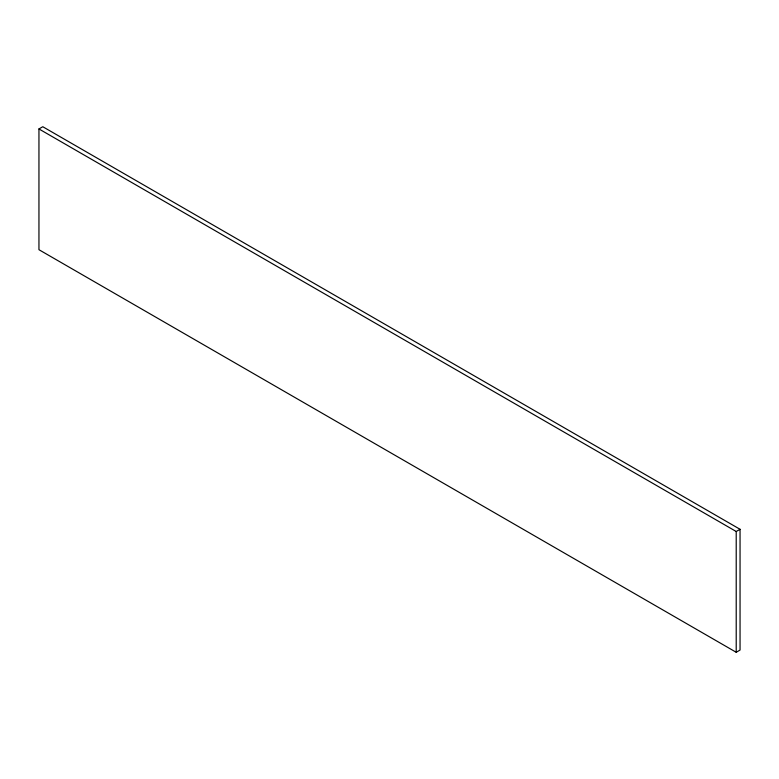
<?xml version="1.0" encoding="UTF-8"?>
<svg xmlns="http://www.w3.org/2000/svg" width="779" height="779" viewBox="0 0 779 779"><rect width="100%" height="100%" fill="white"/><g stroke="black" fill="none" stroke-linecap="round" stroke-linejoin="round"><path stroke-width="1.17" d="M38.95 128.944L42.787 126.724L740.05 529.292L740.05 650.056L736.213 652.276L38.95 249.708L38.95 128.944L736.213 531.502L740.05 529.292M736.213 531.502L736.213 652.276"/></g></svg>
